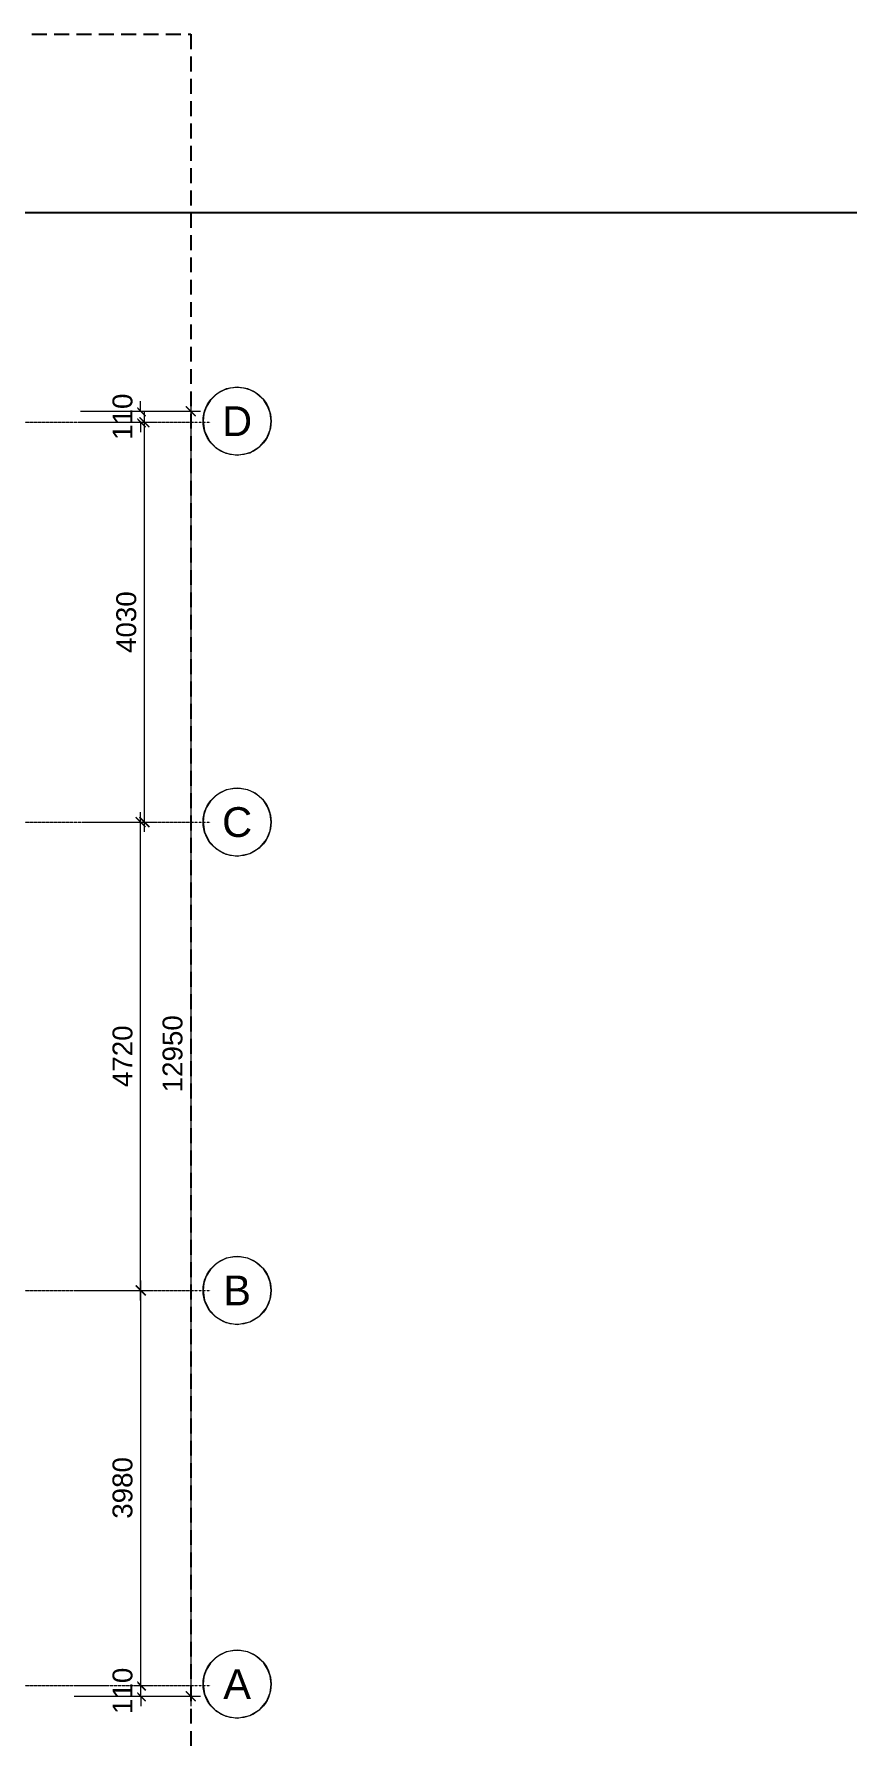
# Model space of a CAD drawing. Header units: millimetres. Extents: x -127141 to 682685, y -1234500 to 49778.
# Drawn here: x 229921 to 238117, y -102919 to -85700 of the extents above; entities that cross this region are included whole.
import ezdxf
from ezdxf.enums import TextEntityAlignment as Align

# ---------------------------------------------------------------- set-up
doc = ezdxf.new("R2010")
doc.units = ezdxf.units.MM
doc.header["$MEASUREMENT"] = 0
doc.set_wipeout_variables(frame=1)
doc.linetypes.add('DASHDOT', pattern=[1, 0.5, -0.25, 0, -0.25])
doc.linetypes.add('HIDDEN', pattern=[0.75, 0.5, -0.25])
for name, color, linetype, lineweight in [('A-DIM', 251, 'Continuous', 15), ('A-KY HIEU', 34, 'Continuous', 20), ('A-NET THAY', 125, 'Continuous', 18), ('A-TRUC', 251, 'DASHDOT', 5)]:
    doc.layers.add(name, color=color, linetype=linetype, lineweight=lineweight)
doc.layers.add('LUOI GIONG', color=160, linetype='Continuous', plot=False)
doc.styles.add('A1-arial', font='arial.ttf', dxfattribs={"width": 0.8})
doc.styles.get("Standard").update_dxf_attribs({"font": 'arial.ttf'})
doc.dimstyles.new('DIM_LAYOUT A2-A3', dxfattribs={"dimscale": 0, "dimtxt": 2, "dimasz": 1, "dimexe": 1, "dimexo": 0, "dimgap": 0.8, "dimtad": 1, "dimdec": 0, "dimlfac": -1, "dimzin": 0, "dimdsep": 46, "dimtxsty": 'Standard', "dimblk": 'ARCHTICK', "dimcen": 1, "dimdle": 1, "dimclrd": 256, "dimclre": 256, "dimclrt": 7, "dimadec": 0, "dimazin": 0, "dimtfac": 1, "dimtdec": 0, "dimtix": 1, "dimtofl": 0, "dimtmove": 2, "dimatfit": 3, "dimldrblk": 'ARCHTICK', "dimfxl": 1, "dimtfill": 1, "dimtolj": 1, "dimtzin": 0, "dimarcsym": 0})

# ---------------------------------------------------------------- blocks, each defined once
blk = doc.blocks.new('_ArchTick')
at = {"color": 0, "linetype": 'ByBlock', "const_width": 0.15}
blk.add_lwpolyline([(-0.5, -0.5), (0.5, 0.5)], dxfattribs=at)
blk = doc.blocks.new('*D1953')
at = {"layer": 'A-DIM', "lineweight": -2, "transparency": 16777216}
for p, q in [((10297, -12940), (10297, -8760)), ((9626, -8860), (10397, -8860)), ((9626, -12840), (10397, -12840))]:
    blk.add_line(p, q, dxfattribs=at)
at = {"layer": 'Defpoints', "color": 0, "transparency": 16777216}
for p in [(9626, -8860, 0), (10297, -8860), (9626, -12840, 0)]:
    blk.add_point(p, dxfattribs=at)
at = {"layer": 'A-DIM', "lineweight": -2, "transparency": 16777216, "xscale": 100, "yscale": 100, "zscale": 100}
for p, rotation in [((10297, -8860), 90), ((10297, -12840), 270)]:
    blk.add_blockref('_ArchTick', p, dxfattribs=dict(at, rotation=rotation))
at = {"layer": 'A-DIM', "color": 7, "transparency": 16777216, "insert": (10114, -10850), "char_height": 200, "attachment_point": 5, "rotation": 90, "bg_fill": 3, "box_fill_scale": 1.25, "bg_fill_color": 256, "bg_fill_true_color": 13158600, "bg_fill_transparency": 0}
blk.add_mtext('\\A1;3980', dxfattribs=at)
blk = doc.blocks.new('*D1954')
at = {"layer": 'A-DIM', "lineweight": -2, "transparency": 16777216}
for p, q in [((10296, -8960), (10296, -4040)), ((9702, -4140), (10396, -4140)), ((9702, -8860), (10396, -8860))]:
    blk.add_line(p, q, dxfattribs=at)
at = {"layer": 'Defpoints', "color": 0, "transparency": 16777216}
for p in [(9702, -4140, 0), (10296, -4140), (9702, -8860, 0)]:
    blk.add_point(p, dxfattribs=at)
at = {"layer": 'A-DIM', "lineweight": -2, "transparency": 16777216, "xscale": 100, "yscale": 100, "zscale": 100}
for p, rotation in [((10296, -4140), 90), ((10296, -8860), 270)]:
    blk.add_blockref('_ArchTick', p, dxfattribs=dict(at, rotation=rotation))
at = {"layer": 'A-DIM', "color": 7, "transparency": 16777216, "insert": (10114, -6500), "char_height": 200, "attachment_point": 5, "rotation": 90, "bg_fill": 3, "box_fill_scale": 1.25, "bg_fill_color": 256, "bg_fill_true_color": 13158600, "bg_fill_transparency": 0}
blk.add_mtext('\\A1;4720', dxfattribs=at)
blk = doc.blocks.new('*D1957')
at = {"layer": 'A-DIM', "lineweight": -2, "transparency": 16777216}
for p, q in [((10296, 0), (10296, 100)), ((9691, 0), (10396, 0)), ((9691, -110), (10396, -110)), ((10296, -110), (10296, -210))]:
    blk.add_line(p, q, dxfattribs=at)
at = {"layer": 'Defpoints', "color": 0, "transparency": 16777216}
for p in [(9691, 0, 0), (9691, -110, 0)]:
    blk.add_point(p, dxfattribs=at)
at = {"layer": 'A-DIM', "lineweight": -2, "transparency": 16777216, "xscale": 100, "yscale": 100, "zscale": 100}
for p, rotation in [((10296, 0), 270), ((10296, -110), 90)]:
    blk.add_blockref('_ArchTick', p, dxfattribs=dict(at, rotation=rotation))
at = {"layer": 'A-DIM', "color": 7, "transparency": 16777216, "insert": (10114, -55), "char_height": 200, "attachment_point": 5, "rotation": 90, "bg_fill": 3, "box_fill_scale": 1.25, "bg_fill_color": 256, "bg_fill_true_color": 13158600, "bg_fill_transparency": 0}
blk.add_mtext('\\A1;110', dxfattribs=at)
at = {"layer": 'Defpoints', "color": 0, "transparency": 16777216}
blk.add_point((10296, -110), dxfattribs=at)
blk = doc.blocks.new('*D1960')
at = {"layer": 'A-DIM', "lineweight": -2, "transparency": 16777216}
for p, q in [((10297, -12840), (10297, -12740)), ((9626, -12840), (10397, -12840)), ((9626, -12950), (10397, -12950)), ((10297, -12950), (10297, -13050))]:
    blk.add_line(p, q, dxfattribs=at)
at = {"layer": 'Defpoints', "color": 0, "transparency": 16777216}
for p in [(9626, -12840, 0), (9626, -12950, 0)]:
    blk.add_point(p, dxfattribs=at)
at = {"layer": 'A-DIM', "lineweight": -2, "transparency": 16777216, "xscale": 100, "yscale": 100, "zscale": 100}
for p, rotation in [((10297, -12840), 270), ((10297, -12950), 90)]:
    blk.add_blockref('_ArchTick', p, dxfattribs=dict(at, rotation=rotation))
at = {"layer": 'A-DIM', "color": 7, "transparency": 16777216, "insert": (10114, -12895), "char_height": 200, "attachment_point": 5, "rotation": 90, "bg_fill": 3, "box_fill_scale": 1.25, "bg_fill_color": 256, "bg_fill_true_color": 13158600, "bg_fill_transparency": 0}
blk.add_mtext('\\A1;110', dxfattribs=at)
at = {"layer": 'Defpoints', "color": 0, "transparency": 16777216}
blk.add_point((10297, -12950), dxfattribs=at)
blk = doc.blocks.new('*D1967')
at = {"layer": 'A-DIM', "lineweight": -2, "transparency": 16777216}
for p, q in [((9740, -110), (10434, -110)), ((10334, -4240), (10334, -10)), ((9740, -4140), (10434, -4140))]:
    blk.add_line(p, q, dxfattribs=at)
at = {"layer": 'Defpoints', "color": 0, "transparency": 16777216}
for p in [(9740, -110, 0), (10334, -110), (9740, -4140, 0)]:
    blk.add_point(p, dxfattribs=at)
at = {"layer": 'A-DIM', "lineweight": -2, "transparency": 16777216, "xscale": 100, "yscale": 100, "zscale": 100}
for p, rotation in [((10334, -110), 90), ((10334, -4140), 270)]:
    blk.add_blockref('_ArchTick', p, dxfattribs=dict(at, rotation=rotation))
at = {"layer": 'A-DIM', "color": 7, "transparency": 16777216, "insert": (10152, -2125), "char_height": 200, "attachment_point": 5, "rotation": 90, "bg_fill": 3, "box_fill_scale": 1.25, "bg_fill_color": 256, "bg_fill_true_color": 13158600, "bg_fill_transparency": 0}
blk.add_mtext('\\A1;4030', dxfattribs=at)
blk = doc.blocks.new('Tag - Metric')
blk.add_lwpolyline([(0, 3.44), (-1.1, 3.26), (-2.06, 2.76), (-2.71, 2.12), (-3.13, 1.43), (-3.37, 0.73), (-3.44, 0), (-3.3, -0.99), (-2.83, -1.96), (-2.11, -2.72), (-1.16, -3.24), (0, -3.44), (1.28, -3.19), (2.29, -2.57), (2.96, -1.75), (3.33, -0.88), (3.44, 0), (3.34, 0.84), (3.08, 1.53), (2.65, 2.2), (1.84, 2.91), (1.07, 3.27), (0, 3.44)], close=True)
blk.add_circle((0, 0), 3.44)
at = {"style": 'A1-arial', "flags": 8}
blk.add_attdef('1', text='', height=3, dxfattribs=at).set_placement((0, 0), align=Align.MIDDLE_CENTER)
blk = doc.blocks.new('*D1969')
at = {"layer": 'A-DIM', "lineweight": -2, "transparency": 16777216}
for p, q in [((10800, 100), (10800, -13050)), ((9691, 0), (10900, 0)), ((9626, -12950), (10900, -12950))]:
    blk.add_line(p, q, dxfattribs=at)
at = {"layer": 'Defpoints', "color": 0, "transparency": 16777216}
for p in [(9691, 0, 0), (9626, -12950, 0), (10800, -12950)]:
    blk.add_point(p, dxfattribs=at)
at = {"layer": 'A-DIM', "lineweight": -2, "transparency": 16777216, "xscale": 100, "yscale": 100, "zscale": 100}
for p, rotation in [((10800, 0), 90), ((10800, -12950), 270)]:
    blk.add_blockref('_ArchTick', p, dxfattribs=dict(at, rotation=rotation))
at = {"layer": 'A-DIM', "color": 7, "transparency": 16777216, "insert": (10618, -6475), "char_height": 200, "attachment_point": 5, "rotation": 90, "bg_fill": 3, "box_fill_scale": 1.25, "bg_fill_color": 256, "bg_fill_true_color": 13158600, "bg_fill_transparency": 0}
blk.add_mtext('\\A1;12950', dxfattribs=at)
blk = doc.blocks.new('HE COT A3.1')
at = {"layer": 'A-TRUC', "ltscale": 3}
for p, q in [((-1624.7, -110, 0), (10995.9, -110, 0)), ((-1579.2, -110, 0), (10836.6, -110, 0))]:
    blk.add_line(p, q, dxfattribs=at)
at = {"layer": 'A-KY HIEU'}
ref = blk.add_blockref('Tag - Metric', (11267.8, -4140, 0), dxfattribs=dict(at, xscale=99.58625416537795, yscale=99.58625416537795, zscale=99.58625416537795))
ref.add_attrib('DETAIL#', 'C', dxfattribs={"layer": '0', "height": 300, "style": 'A1-arial'}).set_placement((11267.8, -4140, 0), align=Align.MIDDLE_CENTER)
ref = blk.add_blockref('Tag - Metric', (11267.8, -8860, 0), dxfattribs=dict(at, xscale=99.58625416537795, yscale=99.58625416537795, zscale=99.58625416537795))
ref.add_attrib('DETAIL#', 'B', dxfattribs={"layer": '0', "height": 300, "style": 'A1-arial'}).set_placement((11267.8, -8860, 0), align=Align.MIDDLE_CENTER)
ref = blk.add_blockref('Tag - Metric', (11267.8, -12827.4, 0), dxfattribs=dict(at, xscale=99.58625416537795, yscale=99.58625416537795, zscale=99.58625416537795))
ref.add_attrib('DETAIL#', 'A', dxfattribs={"layer": '0', "height": 300, "style": 'A1-arial'}).set_placement((11267.8, -12827.4, 0), align=Align.MIDDLE_CENTER)
at = {"layer": 'A-DIM'}
dim = blk.add_linear_dim(base=(10296.5, -8860, 0), p1=(9626.5, -12840, 0), p2=(9626.5, -8860, 0), angle=270, dimstyle='DIM_LAYOUT A2-A3', override={"dimscale": 100}, dxfattribs=at)
dim.commit()
dim.dimension.update_dxf_attribs({"geometry": '*D1953', "text_midpoint": (10114.3, -10850, 0)})
at = {"layer": 'A-KY HIEU'}
ref = blk.add_blockref('Tag - Metric', (11267.8, -100, 0), dxfattribs=dict(at, xscale=99.58625416537795, yscale=99.58625416537795, zscale=99.58625416537795))
ref.add_attrib('DETAIL#', 'D', dxfattribs={"layer": '0', "height": 300, "style": 'A1-arial'}).set_placement((11267.8, -100, 0), align=Align.MIDDLE_CENTER)
at = {"layer": 'A-DIM'}
for base, p1, p2, angle, picture, middle in [((10296.5, -110, 0), (9690.8, 0, 0), (9690.8, -110, 0), 90, '*D1957', (10114.4, -55, 0)), ((10296.5, -4140, 0), (9701.8, -8860, 0), (9701.8, -4140, 0), 270, '*D1954', (10114.4, -6500, 0)), ((10296.5, -12949.8, 0), (9626.5, -12839.8, 0), (9626.5, -12949.8, 0), 90, '*D1960', (10114.4, -12894.8, 0))]:
    dim = blk.add_linear_dim(base=base, p1=p1, p2=p2, angle=angle, dimstyle='DIM_LAYOUT A2-A3', override={"dimscale": 100}, dxfattribs=at)
    dim.commit()
    dim.dimension.update_dxf_attribs({"geometry": picture, "text_midpoint": middle})
dim = blk.add_linear_dim(base=(10334.2, -110, 0), p1=(9739.5, -4140, 0), p2=(9739.5, -110, 0), angle=270, dimstyle='DIM_LAYOUT A2-A3', override={"dimscale": 100}, dxfattribs=at)
dim.commit()
dim.dimension.update_dxf_attribs({"geometry": '*D1967', "text_midpoint": (10152, -2125, 0)})
at = {"layer": 'Defpoints', "color": 1, "linetype": 'HIDDEN', "ltscale": 300, "elevation": 0}
blk.add_lwpolyline([(-1600, 3800), (10800, 3800), (10800, -17202.8), (-1600, -17202.8)], close=True, dxfattribs=at)
at = {"layer": 'A-DIM'}
dim = blk.add_linear_dim(base=(10800, -12949.8, 0), p1=(9690.8, 0, 0), p2=(9626.5, -12949.8, 0), angle=90, dimstyle='DIM_LAYOUT A2-A3', override={"dimscale": 100}, dxfattribs=at)
dim.commit()
dim.dimension.update_dxf_attribs({"geometry": '*D1969', "text_midpoint": (10617.9, -6474.9, 0)})
at = {"layer": 'A-TRUC', "ltscale": 3}
for p, q in [((-1624.7, -4140, 0), (10995.9, -4140, 0)), ((-1579.2, -4140, 0), (10836.6, -4140, 0)), ((-1624.7, -8860, 0), (10995.9, -8860, 0)), ((-1579.2, -8860, 0), (10836.6, -8860, 0)), ((-1624.7, -12840, 0), (10995.9, -12840, 0)), ((-1579.2, -12840, 0), (10836.6, -12840, 0))]:
    blk.add_line(p, q, dxfattribs=at)

msp = doc.modelspace()

# ---------------------------------------------------------------- linework, layer by layer
at = {"layer": 'LUOI GIONG'}
msp.add_lwpolyline([(220697.5, -112500), (245697.5, -112500), (245697.5, -87500), (220697.5, -87500)], close=True, dxfattribs=at)

# ---------------------------------------------------------------- next in the draw order: block references
at = {"layer": 'A-NET THAY'}
msp.add_blockref('HE COT A3.1', (220697.5, -89500), dxfattribs=at)

doc.saveas('drawing.dxf')
